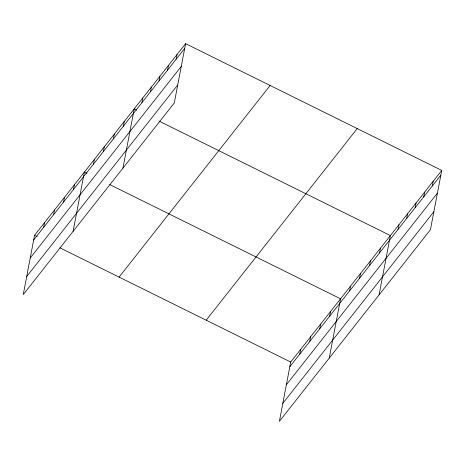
<?xml version="1.0" encoding="UTF-8"?>
<svg xmlns="http://www.w3.org/2000/svg" width="465" height="465" viewBox="0 0 465 465"><rect width="100%" height="100%" fill="white"/><g stroke="black" fill="none" stroke-linecap="round" stroke-linejoin="round"><path stroke-width="0.7" d="M185.599 43.669L34.561 235.278L23.25 294.589L174.288 102.98L185.599 43.669L441.75 170.411L430.439 229.722L279.401 421.331L290.712 362.02L441.75 170.411M43.634 227.35L44.53 222.63M53.603 214.708L54.498 209.988M63.566 202.06L64.466 197.34M73.534 189.412L74.435 184.692M73.092 231.355L84.403 172.05L87.007 173.335M93.471 164.122L94.372 159.402M103.439 151.474L104.34 146.754M113.408 138.832L114.309 134.112M123.376 126.184L124.277 121.464M122.934 168.127L134.246 108.816L136.85 110.106M141.906 102.678L142.807 97.958M150.462 91.82L151.363 87.1M159.024 80.962L159.925 76.243M167.58 70.105L168.481 65.385M176.142 59.247L177.043 54.527M299.78 354.098L300.681 349.372M309.748 341.45L310.649 336.73M319.717 328.801L320.618 324.082M329.685 316.159L330.586 311.434M329.243 358.097L340.554 298.792L109.763 184.593M349.622 290.863L350.523 286.144M359.59 278.221L360.491 273.496M369.559 265.573L370.46 260.853M379.527 252.925L380.428 248.205M379.085 294.868L390.397 235.557L158.954 121.045M398.057 229.425L398.958 224.7M406.613 218.567L407.514 213.842M415.175 207.71L416.076 202.984M423.731 196.852L424.632 192.126M432.293 185.994L433.194 181.269M33.666 239.998L184.698 48.389M30.225 258.011L181.263 66.408M26.685 276.57L177.723 84.967M119.092 277.105L270.13 85.496M206.187 320.193L357.219 128.59M289.811 366.74L440.849 175.136M286.376 384.753L437.414 193.149M282.836 403.318L433.874 211.709M34.561 235.278L37.165 236.563M59.921 247.828L290.712 362.02"/></g></svg>
